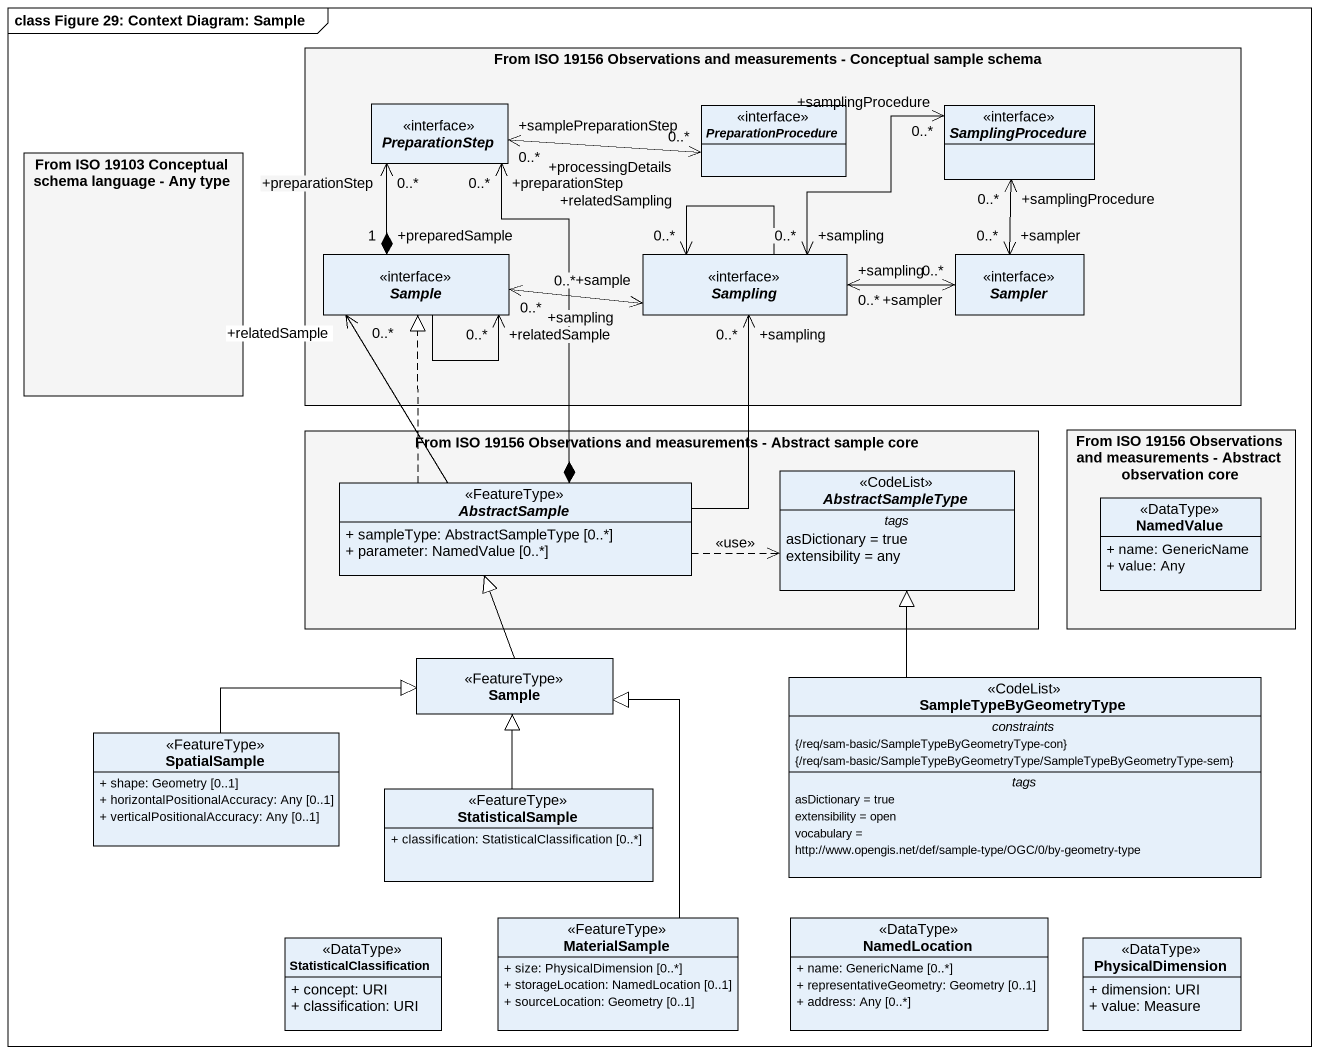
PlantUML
@startuml
mainframe class Figure 29: Context Diagram: Sample
allowmixing
hide circle
hide empty members
skinparam classAttributeIconSize 0
rectangle "From ISO 19156 Observations and measurements - Conceptual sample schema" as From_ISO_19156_Observations #F5F5F5 {
  interface PreparationStep
  interface PreparationProcedure
  interface SamplingProcedure
  interface Sample
  interface Sampling
  interface Sampler
}
rectangle "From ISO 19103 Conceptual schema language - Any type" as From_ISO_19103_Conceptual #F5F5F5
rectangle "From ISO 19156 Observations and measurements - Abstract sample core" as From_ISO_19156_Observations_2 #F5F5F5 {
  abstract class AbstractSampleType <<CodeList>> {
    -- tags --
    asDictionary = true
    extensibility = any
  }
  abstract class AbstractSample <<FeatureType>> {
    + sampleType: AbstractSampleType [0..*]
    + parameter: NamedValue [0..*]
  }
}
rectangle "From ISO 19156 Observations and measurements - Abstract observation core" as From_ISO_19156_Observations_3 #F5F5F5 {
  class NamedValue <<DataType>> {
    + name: GenericName
    + value: Any
  }
}
class "Sample" as Sample_2 <<FeatureType>>
class SampleTypeByGeometryType <<CodeList>> {
  -- constraints --
  {/req/sam-basic/SampleTypeByGeometryType-con}
  {/req/sam-basic/SampleTypeByGeometryType/SampleTypeByGeometryType-sem}
  -- tags --
  asDictionary = true
  extensibility = open
  vocabulary = http://www.opengis.net/def/sample-type/OGC/0/by-geometry-type
}
class SpatialSample <<FeatureType>> {
  + shape: Geometry [0..1]
  + horizontalPositionalAccuracy: Any [0..1]
  + verticalPositionalAccuracy: Any [0..1]
}
class StatisticalSample <<FeatureType>> {
  + classification: StatisticalClassification [0..*]
}
class StatisticalClassification <<DataType>> {
  + concept: URI
  + classification: URI
}
class MaterialSample <<FeatureType>> {
  + size: PhysicalDimension [0..*]
  + storageLocation: NamedLocation [0..1]
  + sourceLocation: Geometry [0..1]
}
class NamedLocation <<DataType>> {
  + name: GenericName [0..*]
  + representativeGeometry: Geometry [0..1]
  + address: Any [0..*]
}
class PhysicalDimension <<DataType>> {
  + dimension: URI
  + value: Measure
}
PreparationStep "+samplePreparationStep\n0..*" <-right-> "+processingDetails\n0..*" PreparationProcedure
Sample "+preparedSample\n1" *-up-> "+preparationStep\n0..*" PreparationStep
Sample --> "+relatedSample\n0..*" Sample
Sample "+sample\n0..*" <-right-> "+sampling\n0..*" Sampling
Sampling "+sampling\n0..*" <-right-> "+samplingProcedure\n0..*" SamplingProcedure
Sampling --> "+relatedSampling\n0..*" Sampling
Sampling "+sampling\n0..*" <-right-> "+sampler\n0..*" Sampler
Sampler "+sampler\n0..*" <-up-> "+samplingProcedure\n0..*" SamplingProcedure
AbstractSample *-up-> "+preparationStep\n0..*" PreparationStep
AbstractSample .up.|> Sample
AbstractSample -up-> "+relatedSample\n0..*" Sample
AbstractSample -up-> "+sampling\n0..*" Sampling
AbstractSample .right.> AbstractSampleType : <<use>>
Sample_2 -up-|> AbstractSample
SampleTypeByGeometryType -up-|> AbstractSampleType
SpatialSample -right-|> Sample_2
StatisticalSample -up-|> Sample_2
MaterialSample -up-|> Sample_2
@enduml
